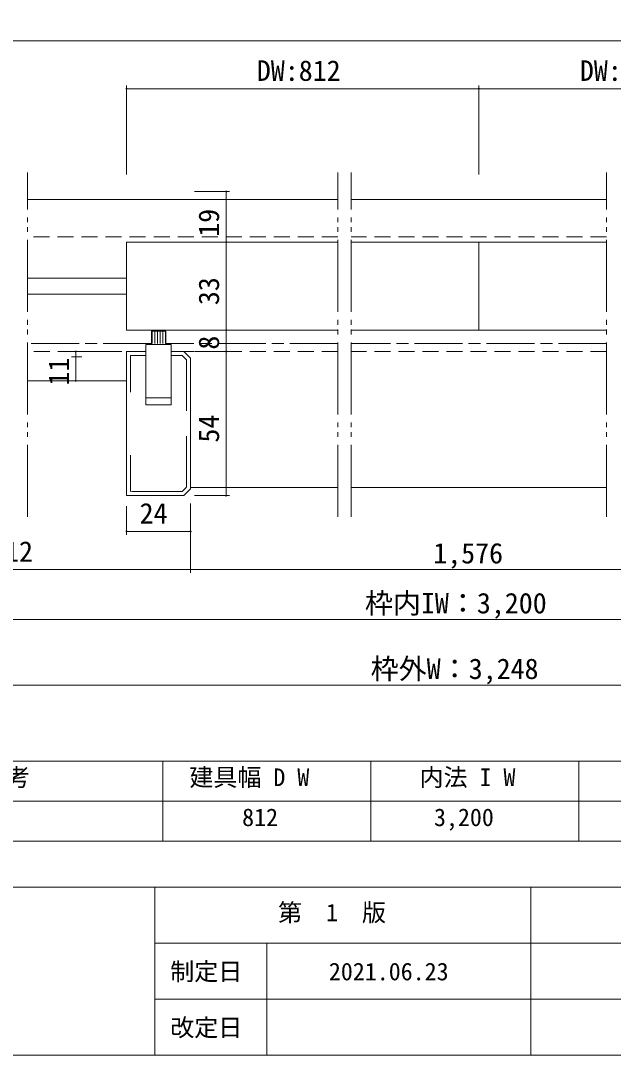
# Model space of a CAD drawing. Units: millimetres on the paper, enlarged 10 times, with parts at other scales. Extents: x -2000 to 2000, y -1385 to 1385.
# Drawn here: x -1357 to -617, y -1385 to -92 of the extents above; entities that cross this region are included whole.
import ezdxf
from ezdxf.enums import TextEntityAlignment as Align

# ---------------------------------------------------------------- set-up
doc = ezdxf.new("R2010")
doc.units = ezdxf.units.MM
doc.header["$LTSCALE"] = 10
for name, pattern in [('DOUBLE_CHAIN2', [12.8, 9, -1, 0.6, -0.6, 0.6, -1]), ('USER2', [9.525, 6.35, -3.175]), ('USER6', [9, 6, -0.75, 1.5, -0.75]), ('USER9', [3, 2, -1])]:
    doc.linetypes.add(name, pattern=pattern)
doc.layers.add('1-1_0', color=7, linetype='Continuous', lineweight=20)
doc.layers.add('2-0', color=7, linetype='Continuous', lineweight=20)
doc.styles.add('ＭＳ ゴシック', font='')
doc.styles.get('ＭＳ ゴシック').set_extended_font_data('MS Gothic')

msp = doc.modelspace()

# ---------------------------------------------------------------- linework, layer by layer
at = {"layer": '1-1_0'}
for p, q in [((380, -117.5), (-1950, -117.5)), ((380, -117.5), (-1950, -117.5)), ((380, -1017.5), (-1950, -1017.5)), ((380, -1017.5), (-1950, -1017.5)), ((-1180, -1017.5), (-1180, -1117.5)), ((-920, -1017.5), (-920, -1117.5)), ((-660, -1017.5), (-660, -1117.5)), ((380, -1067.5), (-1950, -1067.5)), ((380, -1117.5), (-1950, -1117.5)), ((2000, -1175), (-2000, -1175)), ((-1190, -1175), (-1190, -1385)), ((-720, -1175), (-720, -1385)), ((2000, -1245), (-1190, -1245)), ((-1050, -1245), (-1050, -1385)), ((60, -1315), (-1190, -1315))]:
    msp.add_line(p, q, dxfattribs=at)
msp.add_lwpolyline([(-2000, -1385), (2000, -1385), (2000, 1385), (-2000, 1385)], close=True, dxfattribs=at)
at = {"layer": '2-0', "color": 4, "lineweight": 9}
for p, q in [((-1225.18, -284.63), (-1225.18, -173.29)), ((-785, -177.45), (-1225.18, -177.45)), ((-785, -284.63), (-785, -173.29)), ((-785, -177.45), (-344.82, -177.45)), ((-1140.18, -305.82), (-1096.44, -305.82)), ((-1140.18, -305.82), (-1096.44, -305.82)), ((-1288.79, -505.82), (-1288.79, -542.48)), ((-1145.18, -695.82), (-1145.18, -782.42)), ((-1145.18, -695.82), (-1145.18, -782.42)), ((-1140.18, -685.82), (-1096.44, -685.82)), ((-1225.18, -699.15), (-1225.18, -734.67)), ((-1225.18, -699.15), (-1225.18, -734.67)), ((-1145.18, -730.51), (-1225.18, -730.51)), ((-1224.66, -730.51), (-1145.7, -730.51)), ((-1225.18, -778.26), (-1490.31, -778.26)), ((-1225.18, -778.26), (-1145.18, -778.26)), ((-1145.18, -778.26), (-424.82, -778.26)), ((-79.69, -840.61), (-1490.31, -840.61)), ((-721.67, -922.62), (-1570.31, -922.62)), ((-848.33, -922.62), (0.31, -922.62))]:
    msp.add_line(p, q, dxfattribs=at)
at = {"layer": '2-0'}
for p, q in [((-785, -284.63), (-785, -173.29)), ((-961.33, -315.82), (-1349.16, -315.82)), ((-1138.1, -315.82), (-1096.44, -315.82)), ((-625.33, -315.82), (-944.67, -315.82)), ((-961.33, -369.15), (-1225.18, -369.15)), ((-1225.18, -479.15), (-1225.18, -369.15)), ((-1140.18, -369.15), (-1096.44, -369.15)), ((-1138.1, -369.15), (-1096.44, -369.15)), ((-961.33, -369.15), (-1101.13, -369.15)), ((-785, -369.15), (-944.67, -369.15)), ((-785, -369.15), (-785, -462.48)), ((-785, -369.15), (-625.33, -369.15)), ((-1225.18, -414.15), (-1349.16, -414.15)), ((-1225.18, -434.15), (-1349.16, -434.15)), ((-961.33, -479.15), (-1225.18, -479.15)), ((-1193.35, -495.82), (-1193.35, -480.25)), ((-1190.02, -495.82), (-1190.02, -480.25)), ((-1186.69, -495.82), (-1186.69, -480.25)), ((-1183.35, -495.82), (-1183.35, -480.25)), ((-1180.02, -495.82), (-1180.02, -480.25)), ((-1176.69, -495.82), (-1176.69, -480.25)), ((-1140.18, -479.15), (-1096.44, -479.15)), ((-1140.18, -479.15), (-1096.44, -479.15)), ((-785, -479.15), (-625.33, -479.15)), ((-1201.01, -563.71), (-1201.01, -497.05)), ((-1169.35, -497.05), (-1201.01, -497.05)), ((-1169.35, -497.05), (-1169.35, -563.71)), ((-1232.59, -505.82), (-1296.2, -505.82)), ((-1225.18, -505.82), (-1201.01, -505.82)), ((-1201.01, -572.48), (-1201.01, -505.82)), ((-1169.35, -505.82), (-1153.51, -505.82)), ((-1169.35, -505.82), (-1169.35, -572.48)), ((-1140.18, -505.82), (-1096.44, -505.82)), ((-1140.18, -505.82), (-1096.44, -505.82)), ((-1225.18, -542.48), (-1349.16, -542.48)), ((-1201.01, -563.71), (-1169.35, -563.71)), ((-1201.01, -572.48), (-1169.35, -572.48)), ((-961.33, -675.82), (-1145.18, -675.82)), ((-625.33, -675.82), (-944.67, -675.82))]:
    msp.add_line(p, q, dxfattribs=at)
at = {"layer": '2-0', "linetype": 'DOUBLE_CHAIN2'}
for p, q in [((-1349.16, -712.39), (-1349.16, -282.28)), ((-961.33, -712.39), (-961.33, -282.28)), ((-944.67, -712.39), (-944.67, -282.28)), ((-625.33, -712.39), (-625.33, -282.28))]:
    msp.add_line(p, q, dxfattribs=at)
at = {"layer": '2-0', "linetype": 'USER9'}
for p, q in [((-961.33, -362.48), (-1349.16, -362.48)), ((-625.33, -362.48), (-944.67, -362.48)), ((-1201.01, -505.82), (-1349.16, -505.82)), ((-961.33, -505.82), (-1169.35, -505.82)), ((-625.33, -505.82), (-944.67, -505.82))]:
    msp.add_line(p, q, dxfattribs=at)
at = {"layer": '2-0', "linetype": 'USER6'}
for p, q in [((-1194.23, -495.82), (-1349.16, -495.82)), ((-961.33, -495.82), (-1176.12, -495.82)), ((-625.33, -495.82), (-944.67, -495.82))]:
    msp.add_line(p, q, dxfattribs=at)
at = {"layer": '2-0', "linetype": 'USER2'}
for p, q in [((-1294.08, -512.48), (-1281.01, -512.48)), ((-1220.18, -556.48), (-1220.18, -510.82)), ((-1220.18, -510.82), (-1201.01, -510.82))]:
    msp.add_line(p, q, dxfattribs=at)
at = {"layer": '2-0', "color": 4, "lineweight": 9}
msp.add_lwpolyline([(-1100.61, -685.82), (-1100.61, -505.82), (-1100.61, -479.15), (-1100.61, -369.15), (-1100.61, -305.82)], dxfattribs=at)
at = {"layer": '2-0'}
for points in [[(-785, -385.82), (-785, -479.15), (-944.67, -479.15)], [(-1176.12, -497.05), (-1176.12, -480.25), (-1194.23, -480.25), (-1194.23, -497.05)], [(-1169.35, -505.82), (-1153.51, -505.82), (-1145.18, -514.15), (-1145.18, -677.48), (-1153.51, -685.82), (-1225.18, -685.82), (-1225.18, -505.82)]]:
    msp.add_lwpolyline(points, dxfattribs=at)
at = {"layer": '2-0', "linetype": 'USER2'}
msp.add_lwpolyline([(-1169.35, -510.82), (-1155.58, -510.82), (-1150.18, -516.22), (-1150.18, -675.41), (-1155.58, -680.82), (-1220.18, -680.82), (-1220.18, -635.15)], dxfattribs=at)
at = {"layer": '2-0'}
for centre, start, end in [((-1225.18, -177.45), 0, 180), ((-1225.18, -177.45), 180, 0), ((-785, -177.45), 0, 180), ((-785, -177.45), 0, 180), ((-785, -177.45), 0, 180), ((-785, -177.45), 0, 180), ((-785, -177.45), 180, 0), ((-785, -177.45), 180, 0), ((-785, -177.45), 180, 0), ((-785, -177.45), 180, 0), ((-1100.61, -305.82), 90, 270), ((-1100.61, -305.82), 90, 270), ((-1100.61, -305.82), 270, 90), ((-1100.61, -305.82), 270, 90), ((-1100.61, -369.15), 90, 270), ((-1100.61, -369.15), 90, 270), ((-1100.61, -369.15), 270, 90), ((-1100.61, -369.15), 270, 90), ((-1100.61, -479.15), 90, 270), ((-1100.61, -479.15), 90, 270), ((-1100.61, -479.15), 270, 90), ((-1100.61, -479.15), 270, 90), ((-1288.81, -505.82), 90, 270), ((-1288.81, -505.82), 90, 270), ((-1288.81, -505.82), 270, 90), ((-1288.81, -505.82), 270, 90), ((-1100.61, -505.82), 90, 270), ((-1100.61, -505.82), 90, 270), ((-1100.61, -505.82), 270, 90), ((-1100.61, -505.82), 270, 90), ((-1288.81, -542.48), 90, 270), ((-1288.81, -542.48), 90, 270), ((-1288.81, -542.48), 270, 90), ((-1288.81, -542.48), 270, 90), ((-1100.61, -685.82), 90, 270), ((-1100.61, -685.82), 270, 90), ((-1225.18, -730.51), 0, 180), ((-1225.18, -730.51), 0, 180), ((-1225.18, -730.51), 180, 0), ((-1225.18, -730.51), 180, 0), ((-1145.18, -730.51), 0, 180), ((-1145.18, -730.51), 0, 180), ((-1145.18, -730.51), 180, 0), ((-1145.18, -730.51), 180, 0)]:
    msp.add_arc(centre, 0.521, start, end, dxfattribs=at)

# ---------------------------------------------------------------- texts
at = {"layer": '1-1_0', "style": 'ＭＳ ゴシック'}
for s, p in [('備\u3000\u3000\u3000\u3000\u3000\u3000考', (-1585.54, -1055.24)), ('建具幅 D W', (-1146.7, -1055.24)), ('内法 I W', (-859.13, -1055.24)), ('812', (-1080.81, -1105.25)), ('3,200', (-841.08, -1105.25)), ('第\u30001\u3000版', (-1035.97, -1224.21)), ('制定日', (-1170.61, -1297.92)), ('2021.06.23', (-972.4, -1297.92)), ('改定日', (-1170.61, -1367.92))]:
    msp.add_text(s, height=21.99, dxfattribs=at).set_placement(p, align=Align.BOTTOM_LEFT)
at = {"layer": '2-0', "style": 'ＭＳ ゴシック'}
for s, p in [('DW:812', (-1062.43, -175.37)), ('DW:812', (-658.79, -175.37)), ('24', (-1208.9, -728.42)), ('812', (-1394.48, -776.17)), ('1,576', (-842.03, -778.26)), ('枠内IW：3,200', (-927.41, -840.61)), ('枠外W：3,248', (-920.15, -922.62))]:
    msp.add_text(s, height=25.66, dxfattribs=at).set_placement(p, align=Align.BOTTOM_LEFT)
for s, p in [('19', (-1101.93, -362.46)), ('33', (-1101.93, -447.87)), ('8', (-1101.93, -503.46)), ('11', (-1289.33, -548.32)), ('54', (-1101.93, -619.54))]:
    msp.add_text(s, height=25.66, rotation=90, dxfattribs=at).set_placement(p, align=Align.BOTTOM_LEFT)

doc.saveas('drawing.dxf')
